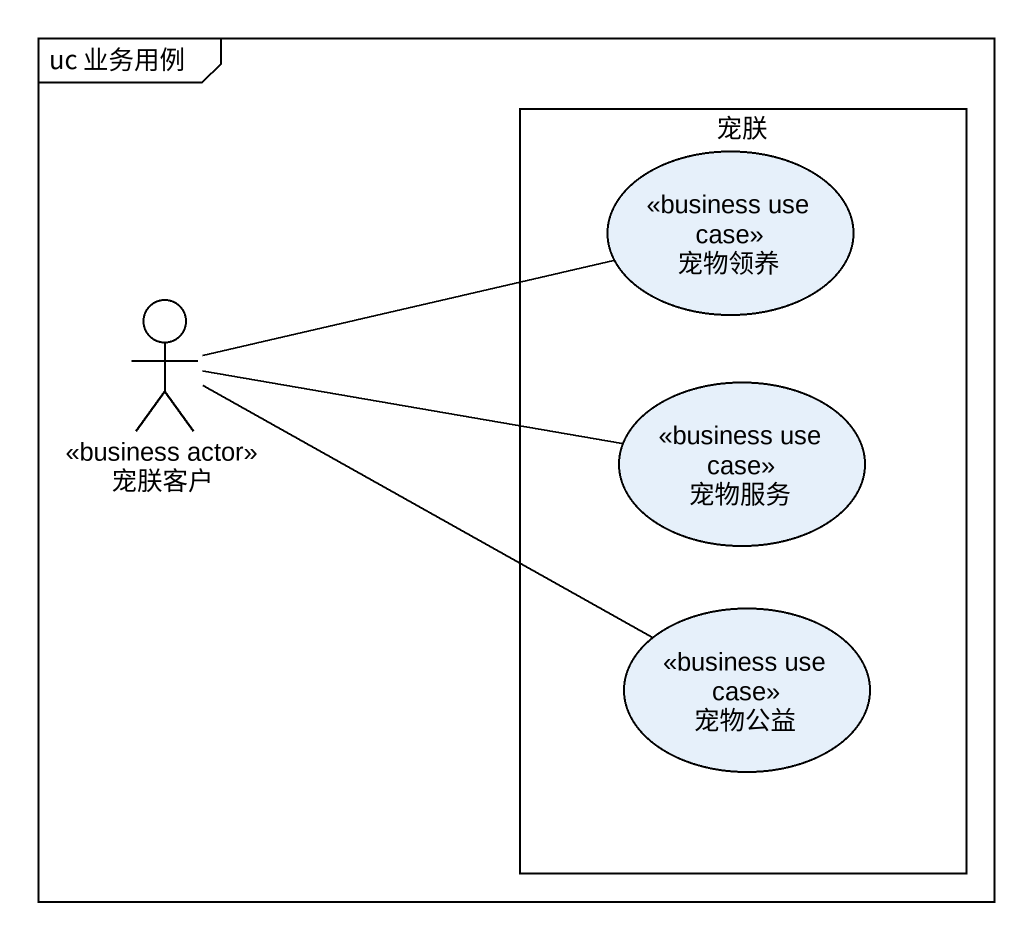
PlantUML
@startuml
mainframe uc 业务用例
rectangle 宠朕 {
  usecase 宠物领养 <<business use case>>
  usecase 宠物服务 <<business use case>>
  usecase 宠物公益 <<business use case>>
}
actor 宠朕客户 <<business actor>>
宠朕客户 -right- 宠物领养
宠朕客户 -right- 宠物服务
宠朕客户 -right- 宠物公益
@enduml
